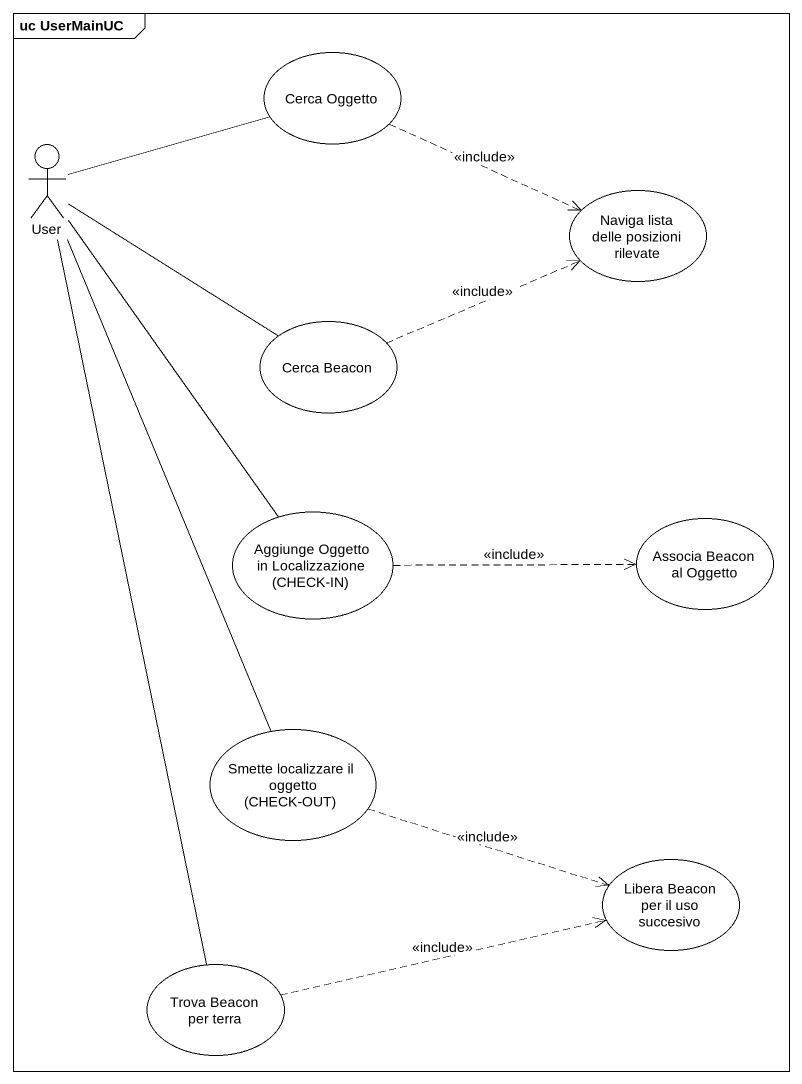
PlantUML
@startuml
mainframe uc UserMainUC
usecase "Cerca Oggetto" as Cerca_Oggetto
actor User
usecase "Naviga lista delle posizioni rilevate" as Naviga_lista_delle
usecase "Cerca Beacon" as Cerca_Beacon
usecase "Aggiunge Oggetto in Localizzazione (CHECK-IN)" as Aggiunge_Oggetto_in
usecase "Associa Beacon al Oggetto" as Associa_Beacon_al_Oggetto
usecase "Smette localizzare il oggetto (CHECK-OUT)" as Smette_localizzare_il
usecase "Libera Beacon per il uso succesivo" as Libera_Beacon_per_il_uso
usecase "Trova Beacon per terra" as Trova_Beacon_per_terra
Cerca_Oggetto .right.> Naviga_lista_delle : <<include>>
User -right- Cerca_Oggetto
User -right- Cerca_Beacon
User -- Aggiunge_Oggetto_in
User -- Smette_localizzare_il
User -- Trova_Beacon_per_terra
Cerca_Beacon .right.> Naviga_lista_delle : <<include>>
Aggiunge_Oggetto_in .right.> Associa_Beacon_al_Oggetto : <<include>>
Smette_localizzare_il .right.> Libera_Beacon_per_il_uso : <<include>>
Trova_Beacon_per_terra .right.> Libera_Beacon_per_il_uso : <<include>>
@enduml
